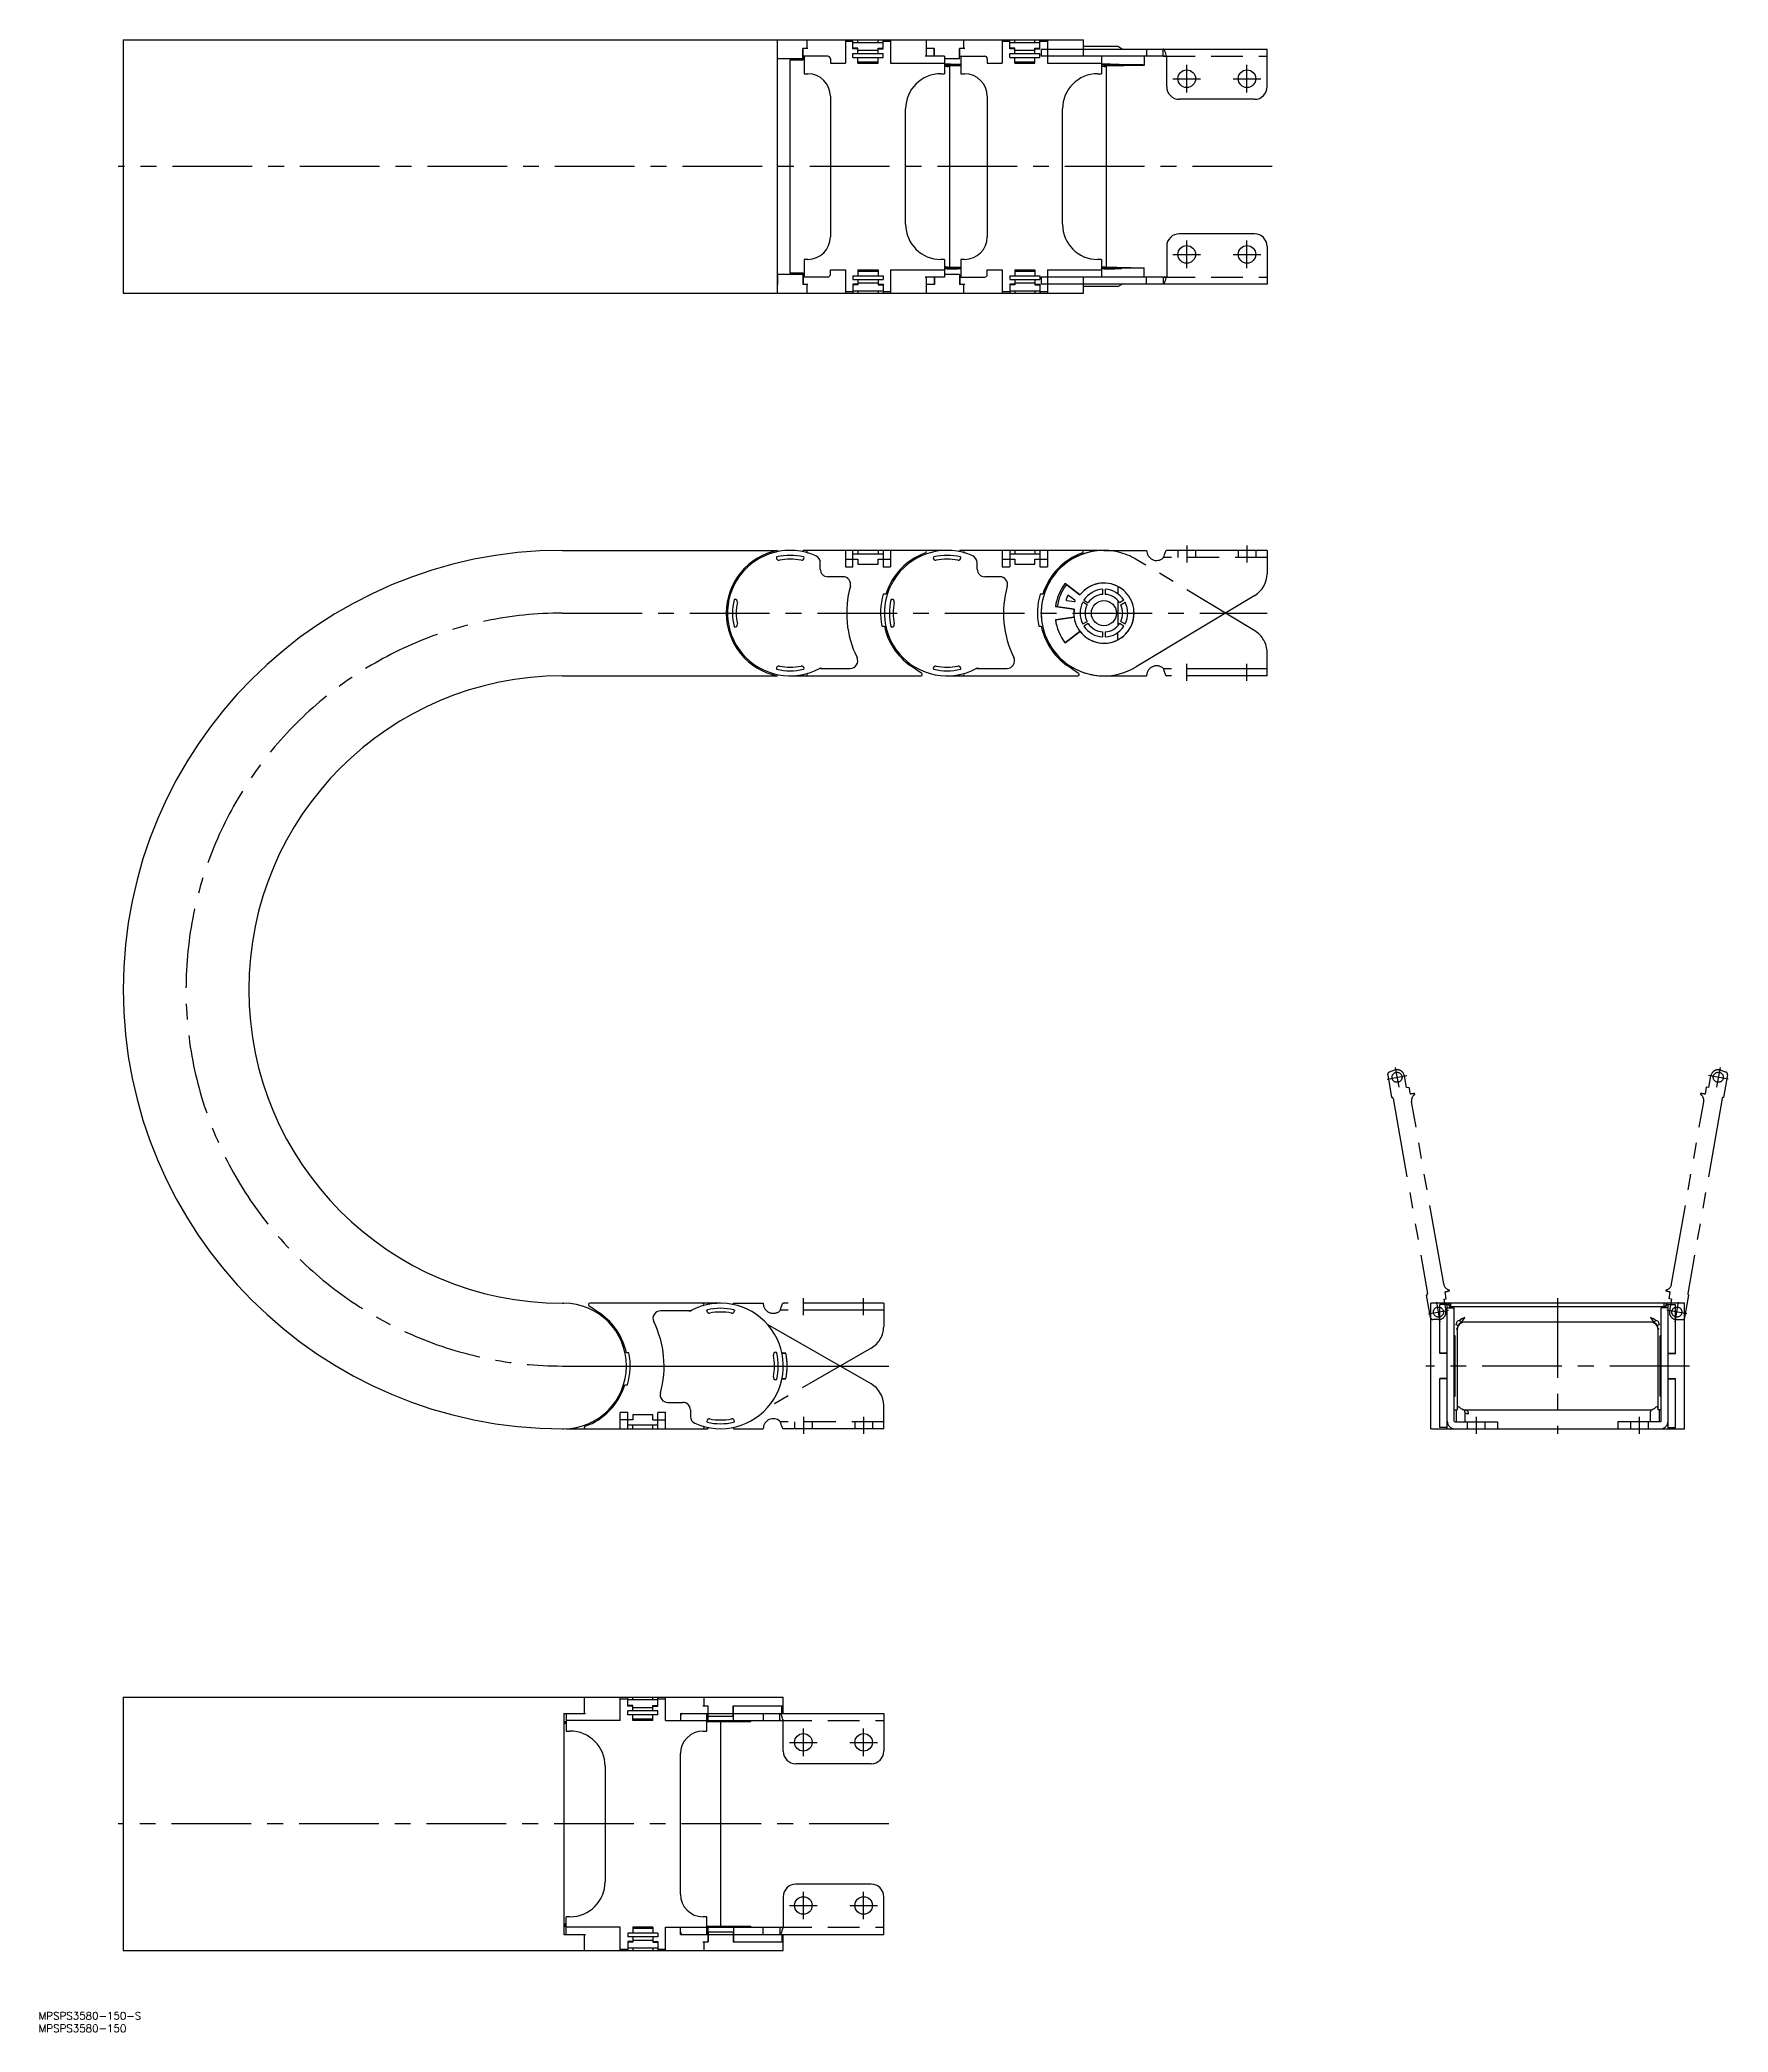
# Model space of a CAD drawing. Extents: x -271 to 401, y -265 to 528.
import ezdxf

# ---------------------------------------------------------------- set-up
doc = ezdxf.new("R2010")
doc.units = 0
for name, pattern in [('CENTER', [50.8, 31.75, -6.35, 6.35, -6.35]), ('DASHED', [19.05, 12.7, -6.35]), ('PHANTOM', [63.5, 31.75, -6.35, 6.35, -6.35, 6.35, -6.35])]:
    doc.linetypes.add(name, pattern=pattern)
doc.layers.get('0').update_dxf_attribs({"linetype": 'CONTINUOUS'})
doc.layers.add('CENTER', color=1, linetype='CENTER')
doc.styles.get("Standard").update_dxf_attribs({"font": 'txt.shx', "height": 3, "bigfont": 'bigfont.shx'})

msp = doc.modelspace()

# ---------------------------------------------------------------- linework, layer by layer
at = {"color": 7, "linetype": 'CONTINUOUS'}
for p, q in [((-238.01, 528.44), (144.55, 528.44)), ((-238.01, 528.44), (-238.01, 427.44)), ((22.73, 427.44), (22.73, 528.44)), ((22.75, 520.94), (22.75, 524.94)), ((34.82, 524.94), (32.75, 524.94)), ((32.75, 520.94), (32.75, 524.94)), ((32.85, 520.44), (32.85, 524.94)), ((34.32, 528.44), (34.32, 524.94)), ((49.75, 528.44), (49.75, 519.14)), ((52.75, 527.83), (49.75, 527.83)), ((52.75, 524.83), (52.75, 528.44)), ((52.75, 527.44), (64.75, 527.44)), ((54.75, 525.09), (52.75, 525.09)), ((54.75, 524.83), (52.75, 524.83)), ((54.75, 527.44), (54.75, 528.44)), ((54.75, 522.98), (54.75, 525.09)), ((62.75, 524.21), (54.75, 524.21)), ((62.75, 527.44), (62.75, 528.44)), ((62.75, 522.98), (62.75, 525.09)), ((62.75, 525.09), (64.75, 525.09)), ((62.75, 524.83), (64.75, 524.83)), ((64.75, 524.83), (64.75, 528.44)), ((67.75, 527.83), (64.75, 527.83)), ((67.75, 528.44), (67.75, 519.14)), ((82.05, 521.94), (82.05, 528.44)), ((85.25, 524.94), (82.05, 524.94)), ((85.15, 521.94), (85.15, 524.94)), ((85.25, 521.94), (85.25, 524.94)), ((97.32, 524.94), (95.25, 524.94)), ((95.25, 520.94), (95.25, 524.94)), ((95.35, 521.94), (95.35, 524.94)), ((96.82, 528.44), (96.82, 524.94)), ((112.25, 528.44), (112.25, 519.14)), ((115.25, 527.83), (112.25, 527.83)), ((115.25, 524.83), (115.25, 528.44)), ((115.25, 527.44), (127.25, 527.44)), ((117.25, 525.09), (115.25, 525.09)), ((117.25, 524.83), (115.25, 524.83)), ((117.25, 527.44), (117.25, 528.44)), ((117.25, 522.98), (117.25, 525.09)), ((125.25, 524.21), (117.25, 524.21)), ((125.25, 527.44), (125.25, 528.44)), ((125.25, 525.09), (127.25, 525.09)), ((125.25, 522.98), (125.25, 525.09)), ((125.25, 524.83), (127.25, 524.83)), ((127.25, 524.83), (127.25, 528.44)), ((130.25, 527.83), (127.25, 527.83)), ((127.75, 524.74), (217.75, 524.74)), ((127.75, 524.74), (127.75, 521.94)), ((130.25, 528.44), (130.25, 519.14)), ((144.55, 521.94), (144.55, 528.44)), ((158.25, 525.74), (144.55, 525.74)), ((159.96, 524.74), (158.25, 525.74)), ((169.75, 524.74), (169.75, 521.94)), ((176.4, 521.94), (176.4, 524.74)), ((217.75, 509.74), (217.75, 524.74)), ((32.75, 520.94), (22.75, 520.94)), ((27.75, 435.44), (27.75, 520.44)), ((27.75, 520.44), (32.85, 520.44)), ((42.75, 521.94), (32.75, 521.94)), ((33.25, 521.94), (33.25, 514.94)), ((43.75, 520.94), (43.75, 519.14)), ((43.75, 519.14), (49.75, 519.14)), ((52.75, 522.98), (64.75, 522.98)), ((52.75, 521.44), (52.75, 522.98)), ((52.75, 521.44), (64.75, 521.44)), ((54.75, 519.14), (54.75, 521.44)), ((54.75, 519.64), (62.75, 519.64)), ((54.75, 519.14), (62.75, 519.14)), ((62.75, 519.14), (62.75, 521.44)), ((64.75, 521.44), (64.75, 522.98)), ((67.75, 519.14), (89.25, 519.14)), ((89.25, 521.94), (81.55, 521.94)), ((89.25, 521.94), (89.25, 514.94)), ((95.25, 520.94), (89.25, 520.94)), ((90.25, 518.73), (89.25, 518.73)), ((89.25, 518.44), (95.75, 518.44)), ((89.25, 517.94), (90.25, 517.94)), ((95.75, 518.04), (90.25, 517.94)), ((91.3, 437.92), (91.3, 517.96)), ((95.25, 521.94), (105.25, 521.94)), ((95.75, 521.94), (95.75, 514.94)), ((106.25, 520.94), (106.25, 519.14)), ((106.25, 519.14), (112.25, 519.14)), ((115.25, 522.98), (127.25, 522.98)), ((115.25, 521.44), (115.25, 522.98)), ((115.25, 521.44), (127.25, 521.44)), ((117.25, 519.14), (117.25, 521.44)), ((117.25, 519.64), (125.25, 519.64)), ((117.25, 519.14), (125.25, 519.14)), ((125.25, 519.14), (125.25, 521.44)), ((127.25, 521.44), (127.25, 522.98)), ((176.4, 521.94), (127.75, 521.94)), ((130.25, 519.14), (151.75, 519.14)), ((151.75, 521.94), (151.75, 514.94)), ((152.75, 518.73), (151.75, 518.73)), ((168.43, 518.44), (151.75, 518.44)), ((151.75, 517.94), (152.75, 517.94)), ((168.75, 518.22), (152.75, 517.94)), ((153.8, 437.92), (153.8, 517.96)), ((168.43, 518.22), (168.43, 518.44)), ((168.75, 521.94), (168.75, 518.22)), ((177.75, 509.74), (177.75, 521.74)), ((33.25, 514.94), (34.75, 514.94)), ((87.75, 514.94), (89.25, 514.94)), ((95.75, 514.94), (97.25, 514.94)), ((150.25, 514.94), (151.75, 514.94)), ((43.75, 505.94), (43.75, 449.94)), ((73.75, 454.94), (73.75, 500.94)), ((106.25, 505.94), (106.25, 449.94)), ((136.25, 454.94), (136.25, 500.94)), ((212.75, 504.74), (182.75, 504.74)), ((177.75, 446.14), (177.75, 434.14)), ((212.75, 451.14), (182.75, 451.14)), ((217.75, 446.14), (217.75, 431.14)), ((34.75, 440.94), (33.25, 440.94)), ((33.25, 440.94), (33.25, 433.94)), ((43.75, 436.74), (49.75, 436.74)), ((43.75, 434.94), (43.75, 436.74)), ((49.75, 436.74), (49.75, 427.44)), ((54.75, 436.74), (62.75, 436.74)), ((54.75, 436.74), (54.75, 434.44)), ((62.75, 436.74), (62.75, 434.44)), ((67.75, 436.74), (67.75, 427.44)), ((67.75, 436.74), (89.25, 436.74)), ((89.25, 440.94), (87.75, 440.94)), ((89.25, 440.94), (89.25, 433.94)), ((89.25, 437.94), (90.25, 437.94)), ((89.25, 437.44), (95.75, 437.44)), ((90.25, 437.15), (89.25, 437.15)), ((90.25, 437.94), (95.75, 437.85)), ((97.25, 440.94), (95.75, 440.94)), ((95.75, 440.94), (95.75, 433.94)), ((106.25, 436.74), (112.25, 436.74)), ((106.25, 434.94), (106.25, 436.74)), ((112.25, 436.74), (112.25, 427.44)), ((117.25, 436.74), (125.25, 436.74)), ((117.25, 436.74), (117.25, 434.44)), ((125.25, 436.74), (125.25, 434.44)), ((130.25, 436.74), (151.75, 436.74)), ((130.25, 436.74), (130.25, 427.44)), ((151.75, 440.94), (150.25, 440.94)), ((151.75, 440.94), (151.75, 433.94)), ((151.75, 437.94), (152.75, 437.94)), ((168.43, 437.44), (151.75, 437.44)), ((152.75, 437.15), (151.75, 437.15)), ((152.75, 437.94), (168.75, 437.66)), ((168.43, 437.67), (168.43, 437.44)), ((168.75, 433.94), (168.75, 437.66)), ((22.75, 434.94), (22.75, 430.94)), ((32.75, 434.94), (22.75, 434.94)), ((32.85, 435.44), (27.75, 435.44)), ((32.75, 434.94), (32.75, 430.94)), ((42.75, 433.94), (32.75, 433.94)), ((34.82, 430.94), (32.75, 430.94)), ((32.85, 435.44), (32.85, 430.94)), ((34.32, 430.94), (34.32, 427.44)), ((52.75, 434.44), (64.75, 434.44)), ((52.75, 434.44), (52.75, 432.91)), ((52.75, 432.91), (64.75, 432.91)), ((54.75, 431.06), (52.75, 431.06)), ((52.75, 431.06), (52.75, 427.44)), ((54.75, 430.79), (52.75, 430.79)), ((54.75, 436.24), (62.75, 436.24)), ((54.75, 432.91), (54.75, 430.79)), ((54.75, 431.67), (62.75, 431.67)), ((62.75, 432.91), (62.75, 430.79)), ((62.75, 431.06), (64.75, 431.06)), ((62.75, 430.79), (64.75, 430.79)), ((64.75, 434.44), (64.75, 432.91)), ((64.75, 431.06), (64.75, 427.44)), ((89.25, 433.94), (81.55, 433.94)), ((82.05, 427.44), (82.05, 433.94)), ((85.25, 430.94), (82.05, 430.94)), ((85.15, 433.94), (85.15, 430.94)), ((85.25, 433.94), (85.25, 430.94)), ((95.25, 434.94), (89.25, 434.94)), ((95.25, 434.94), (95.25, 430.94)), ((95.25, 433.94), (105.25, 433.94)), ((97.32, 430.94), (95.25, 430.94)), ((95.35, 433.94), (95.35, 430.94)), ((96.82, 430.94), (96.82, 427.44)), ((115.25, 434.44), (127.25, 434.44)), ((115.25, 434.44), (115.25, 432.91)), ((115.25, 432.91), (127.25, 432.91)), ((117.25, 431.06), (115.25, 431.06)), ((115.25, 431.06), (115.25, 427.44)), ((117.25, 430.79), (115.25, 430.79)), ((117.25, 436.24), (125.25, 436.24)), ((117.25, 432.91), (117.25, 430.79)), ((117.25, 431.67), (125.25, 431.67)), ((125.25, 432.91), (125.25, 430.79)), ((125.25, 431.06), (127.25, 431.06)), ((125.25, 430.79), (127.25, 430.79)), ((127.25, 434.44), (127.25, 432.91)), ((127.25, 431.06), (127.25, 427.44)), ((176.4, 433.94), (127.75, 433.94)), ((127.75, 433.94), (127.75, 431.14)), ((217.75, 431.14), (127.75, 431.14)), ((144.55, 427.44), (144.55, 433.94)), ((158.25, 430.14), (144.55, 430.14)), ((158.25, 430.14), (159.96, 431.14)), ((169.75, 431.14), (169.75, 433.94)), ((176.4, 433.94), (176.4, 431.14)), ((-238.01, 427.44), (144.55, 427.44)), ((52.75, 428.06), (49.75, 428.06)), ((52.75, 428.44), (64.75, 428.44)), ((54.75, 428.44), (54.75, 427.44)), ((62.75, 428.44), (62.75, 427.44)), ((67.75, 428.06), (64.75, 428.06)), ((115.25, 428.06), (112.25, 428.06)), ((115.25, 428.44), (127.25, 428.44)), ((117.25, 428.44), (117.25, 427.44)), ((125.25, 428.44), (125.25, 427.44)), ((130.25, 428.06), (127.25, 428.06)), ((-63.01, 325), (22.73, 325)), ((22.25, 322.05), (22.25, 322.1)), ((89.25, 325), (32.85, 325)), ((32.85, 324.47), (32.85, 325)), ((33.25, 322.1), (33.25, 322.05)), ((39.75, 317.5), (39.75, 320.07)), ((49.75, 325), (49.75, 318.5)), ((49.75, 321.5), (54.75, 321.5)), ((49.75, 318.5), (52.75, 318.5)), ((52.75, 318.5), (52.75, 325)), ((64.75, 323.5), (52.75, 323.5)), ((54.75, 325), (54.75, 323.5)), ((54.75, 321.5), (54.75, 319.5)), ((54.75, 319.5), (62.75, 319.5)), ((62.75, 325), (62.75, 323.5)), ((62.75, 321.5), (67.75, 321.5)), ((62.75, 319.5), (62.75, 321.5)), ((64.75, 325), (64.75, 318.5)), ((64.75, 318.5), (67.75, 318.5)), ((67.75, 325), (67.75, 318.5)), ((84.75, 322.05), (84.75, 322.1)), ((89.25, 324.98), (89.25, 325)), ((151.75, 325), (95.35, 325)), ((95.35, 324.47), (95.35, 325)), ((95.75, 322.1), (95.75, 322.05)), ((102.25, 317.5), (102.25, 320.07)), ((112.25, 325), (112.25, 318.5)), ((112.25, 321.5), (117.25, 321.5)), ((112.25, 318.5), (115.25, 318.5)), ((115.25, 325), (115.25, 318.5)), ((127.25, 323.5), (115.25, 323.5)), ((117.25, 325), (117.25, 323.5)), ((117.25, 321.5), (117.25, 319.5)), ((117.25, 319.5), (125.25, 319.5)), ((125.25, 325), (125.25, 323.5)), ((125.25, 321.5), (130.25, 321.5)), ((125.25, 319.5), (125.25, 321.5)), ((127.25, 325), (127.25, 318.5)), ((127.25, 318.5), (130.25, 318.5)), ((130.25, 325), (130.25, 318.5)), ((151.75, 324.98), (151.75, 325)), ((152.75, 325), (169.75, 325)), ((217.75, 325), (177.75, 325)), ((217.75, 325), (217.75, 315.65)), ((48.82, 314.5), (42.75, 314.5)), ((111.32, 314.5), (105.25, 314.5)), ((137.24, 311.82), (143.2, 307.27)), ((158.25, 310.67), (158.25, 307.75)), ((5.65, 305.5), (5.7, 305.5)), ((65.88, 307.5), (64.83, 307.5)), ((68.15, 305.5), (68.2, 305.5)), ((128.38, 307.5), (127.33, 307.5)), ((140.86, 301.61), (133.43, 302.61)), ((137.92, 304.98), (140.93, 304.58)), ((141.15, 305.12), (138.75, 306.96)), ((146.02, 303.31), (144.28, 304.31)), ((144.78, 305.18), (146.52, 304.17)), ((152.25, 307.48), (152.25, 309.49)), ((153.25, 309.49), (153.25, 307.48)), ((158.25, 305.1), (158.25, 294.9)), ((160.72, 305.18), (158.98, 304.17)), ((159.48, 303.31), (161.22, 304.31)), ((212.91, 307.08), (165.66, 278.59)), ((5.7, 294.5), (5.65, 294.5)), ((64.27, 294.8), (65.29, 294.8)), ((68.2, 294.5), (68.15, 294.5)), ((126.77, 294.8), (127.79, 294.8)), ((133.43, 297.39), (140.86, 298.39)), ((144.28, 295.69), (146.02, 296.69)), ((146.52, 295.83), (144.78, 294.82)), ((160.72, 294.82), (158.98, 295.83)), ((159.48, 296.69), (161.22, 295.69)), ((143.2, 292.73), (137.24, 288.18)), ((152.25, 290.51), (152.25, 292.52)), ((153.25, 292.52), (153.25, 290.51)), ((158.25, 289.33), (158.25, 292.25)), ((22.25, 277.9), (22.25, 277.95)), ((33.25, 277.95), (33.25, 277.9)), ((39.87, 278), (51.68, 278)), ((80.18, 275.91), (75.59, 279.13)), ((75.75, 279.02), (75.75, 279.19)), ((84.75, 277.9), (84.75, 277.95)), ((95.75, 277.95), (95.75, 277.9)), ((102.37, 278), (114.18, 278)), ((142.68, 275.91), (138.09, 279.13)), ((138.25, 279.02), (138.25, 279.19)), ((-63.01, 275), (22.73, 275)), ((27.75, 275), (79.9, 275)), ((32.85, 275), (32.85, 275.53)), ((90.25, 275), (142.4, 275)), ((95.35, 275), (95.35, 275.53)), ((-63.01, 25), (-62.5, 25)), ((-52.43, 24.09), (-47.84, 20.87)), ((0, 25), (-52.15, 25)), ((-5.1, 25), (-5.1, 24.47)), ((384.04, 25), (283.04, 25)), ((283.04, -25), (283.04, 25)), ((286.54, 5), (286.54, 24.49)), ((289.54, 24.49), (286.54, 24.49)), ((289.54, 24.47), (286.54, 24.47)), ((289.54, -25), (289.54, 24.47)), ((290.54, 23.14), (290.54, 24)), ((291.04, 23.14), (291.04, 25)), ((376.04, 23.14), (376.04, 25)), ((376.54, 23.14), (376.54, 24)), ((377.54, 24.49), (380.54, 24.49)), ((377.54, -25), (377.54, 24.47)), ((377.54, 24.47), (380.54, 24.47)), ((380.54, 5), (380.54, 24.49)), ((384.04, -25), (384.04, 25)), ((-48, 20.98), (-48, 20.81)), ((-12.12, 22), (-23.93, 22)), ((-5.5, 22.05), (-5.5, 22.1)), ((5.5, 22.1), (5.5, 22.05)), ((59.98, -7.12), (18.7, 16.59)), ((289.54, 23.14), (292.34, 23.14)), ((291.04, 23.7), (376.04, 23.7)), ((292.34, -22), (292.34, 23.14)), ((292.97, 16.58), (293.86, 16.14)), ((370.54, 17.5), (296.54, 17.5)), ((373.22, 16.14), (374.11, 16.58)), ((374.74, -22), (374.74, 23.14)), ((377.54, 23.14), (374.74, 23.14)), ((292.74, 12), (292.34, 12)), ((292.74, -12), (292.74, 12)), ((293.04, 14.85), (293.54, 14.85)), ((293.54, 14.85), (293.54, -17.32)), ((373.54, -17.32), (373.54, 14.85)), ((373.54, 14.85), (374.04, 14.85)), ((374.34, -12), (374.34, 12)), ((374.74, 12), (374.34, 12)), ((-36.52, 5.2), (-37.54, 5.2)), ((22.05, 5.5), (22.1, 5.5)), ((26, 5.1), (24.47, 5.1)), ((289.54, 5.1), (286.54, 5.1)), ((289.54, 5), (286.54, 5)), ((377.54, 5.1), (380.54, 5.1)), ((377.54, 5), (380.54, 5)), ((-38.13, -7.5), (-37.08, -7.5)), ((22.1, -5.5), (22.05, -5.5)), ((24.47, -5.1), (26, -5.1)), ((286.54, -24.49), (286.54, -5)), ((289.54, -5), (286.54, -5)), ((289.54, -5.1), (286.54, -5.1)), ((377.54, -5), (380.54, -5)), ((377.54, -5.1), (380.54, -5.1)), ((380.54, -24.49), (380.54, -5)), ((-21.07, -14.5), (-15, -14.5)), ((65, -25), (65, -15.79)), ((292.34, -12), (292.74, -12)), ((374.34, -12), (374.74, -12)), ((-37, -18.5), (-40, -18.5)), ((-40, -25), (-40, -18.5)), ((-35, -21.5), (-40, -21.5)), ((-37, -25), (-37, -18.5)), ((-37, -23.5), (-25, -23.5)), ((-27, -19.5), (-35, -19.5)), ((-35, -19.5), (-35, -21.5)), ((-35, -25), (-35, -23.5)), ((-27, -21.5), (-27, -19.5)), ((-27, -21.5), (-22, -21.5)), ((-27, -25), (-27, -23.5)), ((-25, -25), (-25, -18.5)), ((-22, -18.5), (-25, -18.5)), ((-22, -25), (-22, -18.5)), ((-12, -17.5), (-12, -20.07)), ((-5.5, -22.1), (-5.5, -22.05)), ((5.5, -22.05), (5.5, -22.1)), ((292.34, -17.5), (293.53, -17.5)), ((292.54, -22.2), (309.54, -22.2)), ((293.04, -17.5), (293.04, -22.2)), ((296.54, -18.32), (296.54, -22.2)), ((296.73, -17.5), (370.35, -17.5)), ((309.54, -22.2), (309.54, -25)), ((374.54, -22.2), (357.54, -22.2)), ((357.54, -22.2), (357.54, -25)), ((370.54, -22.2), (370.54, -18.32)), ((374.74, -17.5), (373.55, -17.5)), ((374.04, -17.5), (374.04, -22.2)), ((-63.01, -25), (-62.5, -25)), ((-61.5, -25), (-61.5, -24.98)), ((-61.5, -25), (-5.1, -25)), ((-5.1, -24.47), (-5.1, -25)), ((5.1, -24.47), (5.1, -25)), ((5.1, -25), (17, -25)), ((65, -25), (25, -25)), ((283.04, -25), (384.04, -25)), ((289.54, -24.47), (286.54, -24.47)), ((289.54, -24.49), (286.54, -24.49)), ((377.54, -24.47), (380.54, -24.47)), ((377.54, -24.49), (380.54, -24.49)), ((-238.01, -131.97), (25, -131.97)), ((-238.01, -131.97), (-238.01, -232.97)), ((-54.3, -131.97), (-54.3, -138.47)), ((-40, -141.27), (-40, -131.97)), ((-40, -132.58), (-37, -132.58)), ((-37, -135.58), (-37, -131.97)), ((-25, -132.97), (-37, -132.97)), ((-35, -132.97), (-35, -131.97)), ((-27, -132.97), (-27, -131.97)), ((-25, -135.58), (-25, -131.97)), ((-25, -132.58), (-22, -132.58)), ((-22, -141.27), (-22, -131.97)), ((-6.57, -135.47), (-6.57, -131.97)), ((25, -138.47), (25, -131.97)), ((-62.5, -138.47), (-62.5, -226.47)), ((-62.5, -138.47), (-53.8, -138.47)), ((-62.5, -141.67), (-61.5, -141.67)), ((-61.5, -141.97), (-62.5, -141.97)), ((-61.5, -142.47), (-62.5, -142.47)), ((-61.5, -138.47), (-61.5, -145.47)), ((-40, -141.27), (-61.5, -141.27)), ((-35, -135.31), (-37, -135.31)), ((-35, -135.58), (-37, -135.58)), ((-25, -137.43), (-37, -137.43)), ((-37, -138.97), (-37, -137.43)), ((-25, -138.97), (-37, -138.97)), ((-35, -137.43), (-35, -135.31)), ((-27, -136.19), (-35, -136.19)), ((-35, -141.27), (-35, -138.97)), ((-27, -140.77), (-35, -140.77)), ((-27, -141.27), (-35, -141.27)), ((-27, -135.31), (-25, -135.31)), ((-27, -137.43), (-27, -135.31)), ((-27, -135.58), (-25, -135.58)), ((-27, -141.27), (-27, -138.97)), ((-25, -138.97), (-25, -137.43)), ((-22, -141.27), (23.65, -141.27)), ((-16, -138.47), (65, -138.47)), ((-16, -138.47), (-16, -141.27)), ((-7.07, -135.47), (-5, -135.47)), ((-5.5, -145.47), (-5.5, -138.47)), ((-5.5, -141.67), (12, -141.67)), ((-5.1, -135.47), (-5.1, -141.27)), ((-5, -139.47), (-5, -135.47)), ((-5, -139.47), (5, -139.47)), ((0, -141.67), (0, -223.27)), ((5, -135.47), (24.49, -135.47)), ((5, -139.47), (5, -135.47)), ((5.1, -141.27), (5.1, -135.47)), ((12, -141.67), (12, -141.27)), ((17, -138.47), (17, -141.27)), ((23.65, -141.27), (23.65, -138.47)), ((24.47, -138.47), (24.47, -135.47)), ((24.49, -138.47), (24.49, -135.47)), ((25, -153.47), (25, -141.47)), ((65, -138.47), (65, -153.47)), ((-61.5, -145.47), (-60, -145.47)), ((-7, -145.47), (-5.5, -145.47)), ((-16, -210.47), (-16, -154.47)), ((60, -158.47), (30, -158.47)), ((-46, -159.47), (-46, -205.47)), ((25, -211.47), (25, -223.47)), ((60, -206.47), (30, -206.47)), ((65, -226.47), (65, -211.47)), ((-61.5, -226.47), (-61.5, -219.47)), ((-60, -219.47), (-61.5, -219.47)), ((-5.5, -219.47), (-7, -219.47)), ((-5.5, -226.47), (-5.5, -219.47)), ((-61.5, -222.47), (-62.5, -222.47)), ((-61.5, -222.97), (-62.5, -222.97)), ((-62.5, -223.26), (-61.5, -223.26)), ((-62.5, -226.47), (-53.8, -226.47)), ((-40, -223.67), (-61.5, -223.67)), ((-54.3, -226.47), (-54.3, -232.97)), ((-40, -232.97), (-40, -223.67)), ((-25, -225.97), (-37, -225.97)), ((-37, -225.97), (-37, -227.5)), ((-25, -227.5), (-37, -227.5)), ((-37, -229.35), (-37, -232.97)), ((-35, -229.35), (-37, -229.35)), ((-35, -229.62), (-37, -229.62)), ((-27, -223.67), (-35, -223.67)), ((-35, -223.67), (-35, -225.97)), ((-27, -224.17), (-35, -224.17)), ((-35, -227.5), (-35, -229.62)), ((-35, -228.74), (-27, -228.74)), ((-27, -223.67), (-27, -225.97)), ((-27, -227.5), (-27, -229.62)), ((-27, -229.35), (-25, -229.35)), ((-27, -229.62), (-25, -229.62)), ((-25, -225.97), (-25, -227.5)), ((-25, -229.35), (-25, -232.97)), ((-22, -223.67), (23.65, -223.67)), ((-22, -232.97), (-22, -223.67)), ((-16, -226.47), (-16, -223.67)), ((-16, -226.47), (65, -226.47)), ((-7.07, -229.47), (-5, -229.47)), ((-6.57, -232.97), (-6.57, -229.47)), ((-5.5, -223.27), (12, -223.27)), ((-5.1, -223.67), (-5.1, -229.47)), ((-5, -225.47), (5, -225.47)), ((-5, -225.47), (-5, -229.47)), ((5, -225.47), (5, -229.47)), ((5, -229.47), (24.49, -229.47)), ((5.1, -223.67), (5.1, -229.47)), ((12, -223.67), (12, -223.27)), ((17, -226.47), (17, -223.67)), ((23.65, -223.67), (23.65, -226.47)), ((24.47, -226.47), (24.47, -229.47)), ((24.49, -226.47), (24.49, -229.47)), ((25, -232.97), (25, -226.47)), ((-238.01, -232.97), (25, -232.97)), ((-40, -232.35), (-37, -232.35)), ((-25, -231.97), (-37, -231.97)), ((-35, -231.97), (-35, -232.97)), ((-27, -231.97), (-27, -232.97)), ((-25, -232.35), (-22, -232.35))]:
    msp.add_line(p, q, dxfattribs=at)
at = {"color": 3, "linetype": 'DASHED'}
for p, q in [((176.4, 521.94), (217.75, 521.94)), ((176.4, 433.94), (217.75, 433.94)), ((217.75, 322.2), (176.45, 322.2)), ((182.25, 325), (182.25, 322.2)), ((189.25, 325), (189.25, 322.2)), ((206.25, 325), (206.25, 322.2)), ((213.25, 325), (213.25, 322.2)), ((65, -22.2), (23.7, -22.2)), ((29.5, -22.2), (29.5, -25)), ((36.5, -22.2), (36.5, -25)), ((53.5, -22.2), (53.5, -25)), ((60.5, -22.2), (60.5, -25)), ((297.54, -22.2), (297.54, -25)), ((304.54, -22.2), (304.54, -25)), ((362.54, -22.2), (362.54, -25)), ((369.54, -22.2), (369.54, -25)), ((23.65, -141.27), (65, -141.27)), ((23.65, -223.67), (65, -223.67))]:
    msp.add_line(p, q, dxfattribs=at)
at = {"color": 3, "linetype": 'PHANTOM'}
for p, q in [((212.91, 292.92), (165.66, 321.41)), ((143.2, 307.27), (137.24, 311.82)), ((133.43, 302.61), (140.86, 301.61)), ((140.86, 298.39), (133.43, 297.39)), ((137.24, 288.18), (143.2, 292.73)), ((185.75, 273), (185.75, 279.8)), ((209.75, 273), (209.75, 279.8)), ((217.75, 275), (217.75, 284.35)), ((152.75, 275), (169.75, 275)), ((217.75, 277.8), (176.45, 277.8)), ((217.75, 275), (177.75, 275)), ((265.6, 114.36), (273.48, 115.75)), ((265.82, 116.01), (267.4, 107.06)), ((268.52, 117.87), (266.46, 117.12)), ((268.85, 118.99), (270.24, 111.11)), ((273.31, 110.94), (272.5, 115.57)), ((401.47, 114.36), (393.6, 115.75)), ((393.76, 110.94), (394.58, 115.57)), ((398.23, 118.99), (396.84, 111.11)), ((398.56, 117.87), (400.62, 117.12)), ((401.26, 116.01), (399.68, 107.06)), ((267.98, 106.65), (281.7, 28.85)), ((273.31, 110.94), (274.3, 111.12)), ((274.3, 111.12), (274.78, 108.36)), ((288.13, 32.68), (275.33, 105.25)), ((378.95, 32.68), (391.75, 105.25)), ((399.1, 106.65), (385.38, 28.85)), ((392.78, 111.12), (392.29, 108.36)), ((393.76, 110.94), (392.78, 111.12)), ((5.1, 25), (17, 25)), ((5.1, 24.47), (5.1, 25)), ((65, 25), (25, 25)), ((33, 20.2), (33, 27)), ((57, 20.2), (57, 27)), ((65, 25), (65, 15.79)), ((282.87, 19.32), (281.29, 28.27)), ((286.73, 17.56), (285.34, 25.43)), ((288.18, 26.64), (289.16, 26.82)), ((288.18, 26.64), (288.99, 22.02)), ((289.16, 26.82), (288.68, 29.57)), ((377.92, 26.82), (378.4, 29.57)), ((378.9, 26.64), (377.92, 26.82)), ((378.9, 26.64), (378.08, 22.02)), ((380.34, 17.56), (381.73, 25.43)), ((384.21, 19.32), (385.79, 28.27)), ((65, 22.2), (23.7, 22.2)), ((282.1, 20.8), (289.98, 22.19)), ((286.04, 18.49), (283.85, 18.49)), ((384.98, 20.8), (377.1, 22.19)), ((381.04, 18.49), (383.22, 18.49)), ((59.98, 7.12), (18.7, -16.59)), ((24.47, 5.1), (26, 5.1)), ((26, -5.1), (24.47, -5.1))]:
    msp.add_line(p, q, dxfattribs=at)
at = {"color": 7, "linetype": 'CONTINUOUS'}
for centre, radius in [((185.75, 512.94), 3.5), ((209.75, 512.94), 3.5), ((185.75, 442.94), 3.5), ((209.75, 442.94), 3.5), ((152.75, 300), 5), ((33, -149.97), 3.5), ((57, -149.97), 3.5), ((33, -214.97), 3.5), ((57, -214.97), 3.5)]:
    msp.add_circle(centre, radius, dxfattribs=at)
at = {"color": 3, "linetype": 'PHANTOM'}
for centre in [(269.54, 115.05), (397.54, 115.05), (286.04, 21.49), (381.04, 21.49)]:
    msp.add_circle(centre, 2, dxfattribs=at)
at = {"color": 7, "linetype": 'CONTINUOUS'}
for centre, radius, start, end in [((176.36, 524.33), 0.41, 38.53619, 85.25913), ((174.56, 523), 2.66, 20.2276, 36.77293), ((42.75, 520.94), 1, 0, 90), ((90.26, 517.76), 0.174, 139.06565, 163.39113), ((90.14, 517.8), 0.0467, 164.9539, 232.26365), ((90.17, 517.88), 0.128, 244.0721, 256.32024), ((90.27, 517.77), 0.174, 95.54596, 142.51135), ((89.54, 400.35), 118.38, 86.99278, 89.65606), ((90.13, 520.23), 2.46, 274.24524, 292.83551), ((90.56, 517.78), 0.247, 153.4599, 182.11619), ((90.42, 517.86), 0.0902, 97.6439, 157.38491), ((105.25, 520.94), 1, 0, 90), ((152.76, 517.76), 0.174, 139.06565, 163.39113), ((152.64, 517.8), 0.0467, 164.9539, 232.26365), ((152.67, 517.88), 0.128, 244.0721, 256.32024), ((152.77, 517.77), 0.174, 95.54596, 142.51135), ((151.66, 379.09), 139.65, 86.67404, 89.55468), ((152.63, 520.23), 2.46, 274.24524, 292.83551), ((153.06, 517.78), 0.247, 153.4599, 182.11619), ((152.92, 517.86), 0.0902, 97.6439, 157.38491), ((162.99, 599.39), 80.95, 267.71569, 269.46476), ((176.24, 516.21), 5.74, 74.74651, 88.45167), ((157.06, 516.26), 21.41, 14.84292, 20.96434), ((34.75, 505.94), 9, 0, 90), ((87.75, 500.94), 14, 90, 180), ((97.25, 505.94), 9, 0, 90), ((150.25, 500.94), 14, 90, 180), ((182.75, 509.74), 5, 180, 270), ((212.75, 509.74), 5, 270, 0), ((87.75, 454.94), 14, 180, 270), ((150.25, 454.94), 14, 180, 270), ((34.75, 449.94), 9, 270, 0), ((97.25, 449.94), 9, 270, 0), ((182.75, 446.14), 5, 90, 180), ((212.75, 446.14), 5, 0, 90), ((90.14, 438.09), 0.0467, 127.73635, 195.0461), ((90.26, 438.12), 0.174, 196.60887, 220.93435), ((90.17, 438.01), 0.128, 103.67976, 115.9279), ((90.27, 438.12), 0.174, 217.48865, 264.45404), ((89.54, 555.53), 118.38, 270.34394, 273.00722), ((90.56, 438.1), 0.247, 177.88381, 206.5401), ((90.42, 438.03), 0.0902, 202.61509, 262.3561), ((152.64, 438.09), 0.0467, 127.73635, 195.0461), ((152.76, 438.12), 0.174, 196.60887, 220.93435), ((152.67, 438.01), 0.128, 103.67976, 115.9279), ((152.77, 438.12), 0.174, 217.48865, 264.45404), ((151.66, 576.79), 139.65, 270.44532, 273.32596), ((153.06, 438.1), 0.247, 177.88381, 206.5401), ((152.92, 438.03), 0.0902, 202.61509, 262.3561), ((162.99, 356.5), 80.95, 90.53524, 92.28431), ((42.75, 434.94), 1, 270, 0), ((105.25, 434.94), 1, 270, 0), ((176.24, 439.68), 5.74, 271.54833, 285.25349), ((176.36, 431.55), 0.41, 274.74087, 321.46381), ((174.56, 432.89), 2.66, 323.22707, 339.7724), ((157.06, 439.63), 21.41, 339.03566, 345.15708), ((-63.01, 150), 175, 90, 270), ((27.75, 300), 25.5, 101.36488, 258.63512), ((27.75, 300), 25, 65.85226, 297.79577), ((22.55, 322.1), 0.3, 103.24261, 180), ((23.25, 322.05), 1, 180, 281.53696), ((27.75, 300), 23, 76.75739, 103.24261), ((27.75, 300), 21.5, 78.46304, 101.53696), ((32.25, 322.05), 1, 258.46304, 0), ((32.95, 322.1), 0.3, 0, 76.75739), ((34.82, 324.5), 0.5, 90, 253.90107), ((36.75, 320.07), 3, 0, 65.85226), ((90.25, 300), 25, 65.85226, 297.79577), ((90.25, 300), 25.5, 109.55721, 162.89536), ((81.55, 324.5), 0.5, 289.55721, 90), ((85.05, 322.1), 0.3, 103.24261, 180), ((85.75, 322.05), 1, 180, 281.53696), ((90.25, 300), 23, 76.75739, 103.24261), ((90.25, 300), 21.5, 78.46304, 101.53696), ((94.75, 322.05), 1, 258.46304, 0), ((95.45, 322.1), 0.3, 0, 76.75739), ((97.32, 324.5), 0.5, 90, 253.90107), ((99.25, 320.07), 3, 0, 65.85226), ((152.75, 300), 25, 90, 301.0887), ((152.75, 300), 25.5, 109.55721, 162.89536), ((144.05, 324.5), 0.5, 289.55721, 90), ((173.75, 325), 4, 180, 311.40962), ((196.28, 316.75), 20.57, 157.79252, 165.21136), ((178.09, 324.12), 0.941, 111.27994, 154.80428), ((42.75, 317.5), 3, 180, 270), ((48.82, 311.5), 3, 344.4879, 90), ((90.25, 300), 40, 164.4879, 206.22265), ((105.25, 317.5), 3, 180, 270), ((111.32, 311.5), 3, 344.4879, 90), ((152.75, 300), 40, 164.4879, 206.22265), ((152.75, 300), 19.5, 142.7, 172.3), ((152.75, 300), 18.8, 142.7, 172.3), ((152.75, 300), 12, 172.3, 142.7), ((207.75, 315.65), 10, 301.0887, 0), ((27.75, 300), 23, 166.75739, 193.24261), ((5.65, 305.2), 0.3, 90, 166.75739), ((5.7, 304.5), 1, 348.46304, 90), ((27.75, 300), 21.5, 168.46304, 191.53696), ((90.25, 300), 26.5, 163.55954, 191.31638), ((90.25, 300), 23, 166.75739, 193.24261), ((68.15, 305.2), 0.3, 90, 166.75739), ((68.2, 304.5), 1, 348.46304, 90), ((90.25, 300), 21.5, 168.46304, 191.53696), ((152.75, 300), 26.5, 163.55954, 191.31638), ((137.96, 305.28), 0.3, 160.36645, 262.5), ((152.75, 300), 16, 154.63355, 160.36645), ((138.56, 306.73), 0.3, 52.5, 154.63355), ((140.97, 304.88), 0.3, 262.5, 52.5), ((152.75, 300), 9.5, 153.01696, 206.98304), ((152.75, 300), 9.5, 93.01696, 146.98304), ((152.75, 300), 7.5, 153.82255, 206.17745), ((152.75, 300), 7.5, 93.82255, 146.17745), ((152.75, 300), 9.5, 33.01696, 86.98304), ((152.75, 300), 7.5, 33.82255, 86.17745), ((152.75, 300), 7.5, 333.82255, 26.17745), ((152.75, 300), 9.5, 333.01696, 26.98304), ((5.65, 294.8), 0.3, 193.24261, 270), ((5.7, 295.5), 1, 270, 11.53696), ((90.25, 300), 25.5, 191.76638, 234.92), ((68.15, 294.8), 0.3, 193.24261, 270), ((68.2, 295.5), 1, 270, 11.53696), ((152.75, 300), 25.5, 191.76638, 234.92), ((152.75, 300), 19.5, 187.7, 217.3), ((152.75, 300), 9.5, 213.01696, 266.98304), ((152.75, 300), 7.5, 213.82255, 266.17745), ((152.75, 300), 7.5, 273.82255, 326.17745), ((152.75, 300), 9.5, 273.01696, 326.98304), ((23.25, 277.95), 1, 78.46304, 180), ((22.55, 277.9), 0.3, 180, 256.75739), ((27.75, 300), 21.5, 258.46304, 281.53696), ((32.25, 277.95), 1, 0, 101.53696), ((32.95, 277.9), 0.3, 283.24261, 0), ((40.36, 275), 3, 90, 116.7655), ((39.87, 277), 1, 90, 117.79577), ((51.68, 281), 3, 270, 26.22265), ((76.95, 279.19), 1.2, 160.55488, 180), ((85.75, 277.95), 1, 78.46304, 180), ((85.05, 277.9), 0.3, 180, 256.75739), ((90.25, 300), 21.5, 258.46304, 281.53696), ((94.75, 277.95), 1, 0, 101.53696), ((95.45, 277.9), 0.3, 283.24261, 0), ((102.86, 275), 3, 90, 116.7655), ((102.37, 277), 1, 90, 117.79577), ((114.18, 281), 3, 270, 26.22265), ((139.45, 279.19), 1.2, 160.55488, 180), ((-63.01, 150), 125, 90, 270), ((27.75, 300), 23, 256.75739, 283.24261), ((34.82, 275.5), 0.5, 106.09893, 270), ((79.9, 275.5), 0.5, 270, 54.92), ((90.25, 300), 23, 256.75739, 283.24261), ((97.32, 275.5), 0.5, 106.09893, 270), ((142.4, 275.5), 0.5, 270, 54.92), ((-62.5, 0), 25, 270, 90), ((-52.15, 24.5), 0.5, 90, 234.92), ((0, 0), 25, 245.85226, 117.79577), ((-7.07, 24.5), 0.5, 286.09893, 90), ((289.54, 24), 1, 0, 90), ((289.53, 23.49), 1.01, 359.32458, 89.45624), ((377.54, 24), 1, 90, 180), ((377.55, 23.49), 1.01, 90.54376, 180.67542), ((-49.2, 20.81), 1.2, 340.55488, 0), ((-62.5, 0), 25.5, 11.76638, 54.92), ((-23.93, 19), 3, 90, 206.22265), ((-62.5, 0), 40, 344.4879, 26.22265), ((-12.61, 25), 3, 270, 296.7655), ((-12.12, 23), 1, 270, 297.79577), ((-5.2, 22.1), 0.3, 103.24261, 180), ((-4.5, 22.05), 1, 180, 281.53696), ((0, 0), 23, 76.75739, 103.24261), ((0, 0), 21.5, 78.46304, 101.53696), ((4.5, 22.05), 1, 258.46304, 0), ((5.2, 22.1), 0.3, 0, 76.75739), ((291.44, 17.56), 1.82, 327.31779, 341.74234), ((309.72, 12.5), 17.15, 163.51639, 164.8186), ((294.11, 17.12), 0.87, 124.84383, 163.72463), ((296.54, 14.5), 3, 90, 180), ((296.32, 14.84), 2.78, 152.16836, 179.92537), ((294.82, 15.85), 2.33, 103.7872, 121.27123), ((296.37, 14.87), 2.81, 127.98861, 153.18325), ((308.89, -6.22), 28.39, 115.79665, 121.02361), ((295.62, 20.49), 2.74, 240.23084, 253.04498), ((290.9, 22.12), 6.27, 306.59756, 315.8628), ((295.33, 18.93), 1.18, 244.73087, 273.52926), ((283.84, 27.26), 14.97, 320.57246, 328.04721), ((358.18, -6.22), 28.39, 58.97639, 64.20335), ((383.24, 27.26), 14.97, 211.95279, 219.42754), ((370.54, 14.5), 3, 0, 90), ((371.75, 18.93), 1.18, 266.47074, 295.26913), ((376.18, 22.12), 6.27, 224.1372, 233.40244), ((371.46, 20.49), 2.74, 286.95502, 299.76916), ((370.71, 14.87), 2.81, 26.81675, 52.01139), ((372.26, 15.85), 2.33, 58.72877, 76.2128), ((370.76, 14.84), 2.78, 0.07463, 27.83164), ((372.97, 17.12), 0.87, 16.27537, 55.15617), ((357.36, 12.5), 17.15, 15.1814, 16.48361), ((375.64, 17.56), 1.82, 198.25766, 212.68221), ((-62.5, 0), 26.5, 343.55954, 11.31638), ((22.05, 4.5), 1, 90, 191.53696), ((0, 0), 21.5, 348.46304, 11.53696), ((22.1, 5.2), 0.3, 13.24261, 90), ((0, 0), 23, 346.75739, 13.24261), ((0, 0), 26.5, 348.90404, 11.09596), ((-62.5, 0), 25.5, 289.55721, 342.89536), ((22.05, -4.5), 1, 168.46304, 270), ((22.1, -5.2), 0.3, 270, 346.75739), ((55, -15.79), 10, 0, 60.13058), ((-21.07, -11.5), 3, 164.4879, 270), ((-15, -17.5), 3, 0, 90), ((-9, -20.07), 3, 180, 245.85226), ((-4.5, -22.05), 1, 78.46304, 180), ((-5.2, -22.1), 0.3, 180, 256.75739), ((0, 0), 23, 256.75739, 283.24261), ((0, 0), 21.5, 258.46304, 281.53696), ((4.5, -22.05), 1, 0, 101.53696), ((5.2, -22.1), 0.3, 283.24261, 0), ((21, -25), 4, 48.59038, 180), ((43.53, -16.75), 20.57, 194.78864, 202.20748), ((292.54, -22), 3, 180, 270), ((292.54, -22), 0.2, 180, 270), ((381.04, -21.5), 87.6, 176.88879, 177.38284), ((294.07, -16.77), 0.5, 148.69113, 176.88879), ((294.07, -16.77), 0.5, 50.90053, 148.51607), ((297.01, -14.06), 3.51, 221.41157, 247.57934), ((296.73, -14.5), 3, 249.45202, 270), ((294.82, -19.52), 2.37, 65.01029, 68.74557), ((295.27, -18.68), 1.42, 39.39099, 67.1971), ((295.62, -18.31), 0.915, 359.67853, 35.94107), ((296.72, -17.85), 0.281, 97.62413, 137.08574), ((298, -15.6), 3.4, 244.58618, 269.79026), ((297.53, -21.49), 4.01, 98.14258, 102.14326), ((296.71, -18.64), 1.14, 55.202, 77.34649), ((296.42, -18.96), 1.57, 358.51904, 53.17383), ((370.35, -14.5), 3, 270, 290.54798), ((371.45, -18.31), 0.915, 144.05893, 180.32147), ((371.81, -18.68), 1.42, 112.8029, 140.60901), ((372.26, -19.52), 2.37, 111.25443, 114.98971), ((370.06, -14.06), 3.51, 292.42066, 318.58843), ((373.01, -16.77), 0.5, 31.48393, 129.09947), ((373.01, -16.77), 0.5, 3.11121, 31.30887), ((286.04, -21.5), 87.6, 2.61716, 3.11121), ((374.54, -22), 3, 270, 0), ((374.54, -22), 0.2, 270, 0), ((-53.8, -24.5), 0.5, 109.55721, 270), ((-7.07, -24.5), 0.5, 270, 73.90107), ((25.34, -24.12), 0.941, 205.19572, 248.72006), ((-62.52, -142.64), 0.175, 37.69099, 84.25188), ((-62.39, -142.6), 0.0609, 278.14747, 315.66642), ((-62.54, -142.67), 0.214, 21.91176, 39.65929), ((-62.39, -142.61), 0.0529, 325.92839, 20.66133), ((-15, -139.47), 1, 90, 180), ((23.49, -139.08), 0.628, 24.99398, 75.96577), ((23.4, -147.62), 6.36, 75.42187, 87.77631), ((18.2, -141.97), 6.66, 16.15007, 28.30972), ((-16.31, -153.08), 42.91, 15.70774, 17.59084), ((-60, -159.47), 14, 0, 90), ((-7, -154.47), 9, 90, 180), ((30, -153.47), 5, 180, 270), ((60, -153.47), 5, 270, 0), ((-60, -205.47), 14, 270, 0), ((-7, -210.47), 9, 180, 270), ((30, -211.47), 5, 90, 180), ((60, -211.47), 5, 0, 90), ((-62.39, -222.34), 0.0609, 44.33358, 81.85253), ((-62.52, -222.29), 0.175, 275.74812, 322.30901), ((-62.54, -222.26), 0.214, 320.34071, 338.08824), ((-62.39, -222.32), 0.0529, 339.33867, 34.07161), ((-15, -225.47), 1, 180, 270), ((23.4, -217.31), 6.36, 272.22369, 284.57813), ((23.49, -225.86), 0.628, 284.03423, 335.00602), ((18.2, -222.97), 6.66, 331.69028, 343.84993), ((-16.31, -211.85), 42.91, 342.40916, 344.29226)]:
    msp.add_arc(centre, radius, start, end, dxfattribs=at)
at = {"color": 3, "linetype": 'PHANTOM'}
for centre, radius, start, end in [((152.75, 300), 25, 58.9113, 270), ((152.75, 300), 19.5, 142.7, 172.3), ((152.75, 300), 12, 217.3, 142.7), ((152.75, 300), 19.5, 187.7, 217.3), ((152.75, 300), 12, 172.3, 187.7), ((207.75, 284.35), 10, 0, 58.9113), ((173.75, 275), 4, 48.59038, 180), ((196.28, 283.25), 20.57, 194.78864, 202.20748), ((178.09, 275.88), 0.941, 205.19572, 248.72006), ((266.8, 116.18), 1, 109.99999, 189.9993), ((269.54, 115.05), 3, 10.00026, 109.99999), ((397.54, 115.05), 3, 70.00001, 169.99974), ((400.27, 116.18), 1, 350.0007, 70.00001), ((267.48, 106.56), 0.5, 9.99995, 100.01284), ((290.38, -3.13), 112.57, 97.1364, 97.96299), ((278.29, 105.78), 3, 125.69546, 189.99996), ((276.42, 108.37), 0.2, 305.69546, 97.1364), ((390.66, 108.37), 0.2, 82.8636, 234.30454), ((388.79, 105.78), 3, 350.00004, 54.30454), ((376.7, -3.13), 112.57, 82.03701, 82.8636), ((399.59, 106.56), 0.5, 79.98716, 170.00005), ((291.08, 33.2), 3, 189.99996, 254.30447), ((375.99, 33.2), 3, 285.69553, 350.00004), ((21, 25), 4, 180, 311.40962), ((43.53, 16.75), 20.57, 157.79252, 165.21136), ((25.34, 24.12), 0.941, 111.27994, 154.80428), ((281.2, 28.77), 0.5, 279.98709, 9.99997), ((265.2, 139.67), 112.57, 282.03694, 282.86353), ((290.22, 30.12), 0.2, 282.86353, 74.30447), ((376.86, 30.12), 0.2, 105.69553, 257.13647), ((401.88, 139.67), 112.57, 257.13647, 257.96306), ((385.87, 28.77), 0.5, 170.00003, 260.01291), ((283.85, 19.49), 1, 190.00062, 269.99993), ((286.04, 21.49), 3, 269.99993, 9.99966), ((381.04, 21.49), 3, 170.00034, 270.00007), ((383.22, 19.49), 1, 270.00007, 349.99938), ((55, 15.79), 10, 299.86942, 0), ((0, 0), 26.5, 348.90404, 11.09596)]:
    msp.add_arc(centre, radius, start, end, dxfattribs=at)
at = {"layer": 'CENTER', "color": 1, "linetype": 'CENTER'}
for p, q in [((185.75, 507.44), (185.75, 518.44)), ((209.75, 507.44), (209.75, 518.44)), ((180.25, 512.94), (191.25, 512.94)), ((204.25, 512.94), (215.25, 512.94)), ((219.75, 477.94), (-240.01, 477.94)), ((185.75, 437.44), (185.75, 448.44)), ((209.75, 437.44), (209.75, 448.44)), ((180.25, 442.94), (191.25, 442.94)), ((204.25, 442.94), (215.25, 442.94)), ((185.75, 327), (185.75, 320.2)), ((209.75, 327), (209.75, 320.2)), ((-63.01, 300), (217.75, 300)), ((333.54, 27), (333.54, -27)), ((386.04, 0), (281.04, 0)), ((33, -20.2), (33, -27)), ((57, -20.2), (57, -27)), ((301.04, -20.2), (301.04, -27)), ((366.04, -20.2), (366.04, -27)), ((27.5, -149.97), (38.5, -149.97)), ((33, -155.47), (33, -144.47)), ((51.5, -149.97), (62.5, -149.97)), ((57, -155.47), (57, -144.47)), ((67, -182.47), (-240.01, -182.47)), ((33, -220.47), (33, -209.47)), ((57, -220.47), (57, -209.47)), ((27.5, -214.97), (38.5, -214.97)), ((51.5, -214.97), (62.5, -214.97))]:
    msp.add_line(p, q, dxfattribs=at)
at = {"layer": 'CENTER', "color": 1, "linetype": 'CONTINUOUS'}
msp.add_line((-63.01, 0), (67, 0), dxfattribs=at)
at = {"layer": 'CENTER', "color": 1, "linetype": 'CENTER'}
msp.add_arc((-63.01, 150), 150, 90, 270, dxfattribs=at)

# ---------------------------------------------------------------- texts
at = {"color": 7, "linetype": 'CONTINUOUS'}
for s, p in [('MPSPS3580-150-S', (-271.75, -260.44)), ('MPSPS3580-150', (-271.75, -265.44))]:
    msp.add_text(s, height=3, dxfattribs=at).set_placement(p)

doc.saveas('drawing.dxf')
